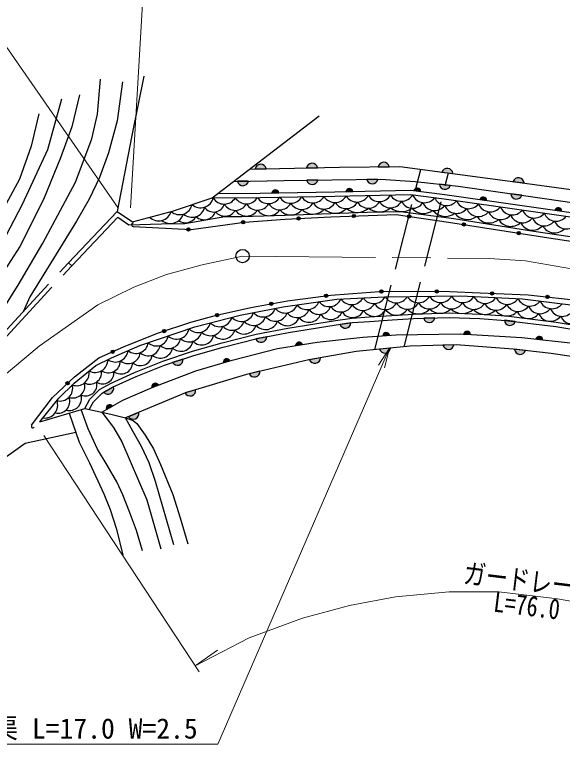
# Model space of a CAD drawing. Units: millimetres at full size, sheet at 1:1000; details may follow other scales. Extents: x 40000 to 680000, y 20000 to 380000.
# Drawn here: x 150359 to 199750, y 275397 to 342457 of the extents above; entities that cross this region are included whole.
import ezdxf
from ezdxf.enums import TextEntityAlignment as Align

# ---------------------------------------------------------------- set-up
doc = ezdxf.new("R2010")
doc.units = ezdxf.units.MM
doc.header["$LTSCALE"] = 1000
doc.linetypes.add('CHAIN', pattern=[18.5, 12, -1.5, 3.5, -1.5])
doc.linetypes.add('DASHED', pattern=[7.5, 6, -1.5])
for name, color, linetype, lineweight in [('M-BGD', 7, 'Continuous', 25), ('M-BMK', 2, 'CHAIN', 13), ('M-BMK-SRVR', 3, 'Continuous', 25), ('M-STR-HTXT', 7, 'Continuous', 13)]:
    doc.layers.add(name, color=color, linetype=linetype, lineweight=lineweight)
doc.styles.add('ＭＳ ゴシック', font='')
doc.styles.get('ＭＳ ゴシック').set_extended_font_data('MS Gothic')

# ---------------------------------------------------------------- blocks, each defined once
blk = doc.blocks.new('open_arrow')
at = {"color": 0, "linetype": 'Continuous', "lineweight": -2}
blk.add_lwpolyline([(7.5, 1.25), (0, 0), (7.5, -1.25)], dxfattribs=at)

msp = doc.modelspace()

# ---------------------------------------------------------------- hatches: boundary and pattern name
at = {"layer": 'M-BGD'}
for points in [[(172042, 328557, -0.82183), (173033, 328576)], [(176673, 328646, -0.82183), (177663, 328665)], [(183142, 328741, -0.82183), (184133, 328752)], [(188899, 328268, -0.82183), (189882, 328140)], [(171433, 327460, -0.82183), (170442, 327443)], [(177690, 327552, -0.82183), (176699, 327541)], [(183105, 327616, -0.82183), (182114, 327604)], [(195333, 327423, -0.82183), (196315, 327290)], [(174183, 326410), (173557, 326399, -0.84072)], [(180866, 326530), (180240, 326517, -0.84072)], [(186985, 326522), (186364, 326602, -0.84072)], [(189653, 327070, -0.82183), (188669, 327184)], [(192937, 325706), (192317, 325794, -0.84072)], [(196103, 326177, -0.82183), (195122, 326316)], [(199712, 324744), (199092, 324832, -0.84072)], [(175813, 324086, -0.41421), (175955, 324243, -0.41421), (176112, 324101, -1)], [(180808, 324305, -0.41421), (180953, 324460, -0.41421), (181108, 324316, -1)], [(185795, 324293, -1), (186092, 324250, -0.41421), (185922, 324123, -0.41421)], [(165872, 323102, -0.41421), (166030, 323244, -0.41421), (166172, 323086, -1)], [(170827, 323722, -1), (171124, 323764, -1)], [(190742, 323569, -1), (191039, 323523, -0.41421), (190867, 323398, -0.41421)], [(195681, 322791, -1), (195978, 322744, -0.41421), (195806, 322619, -0.41421)], [(178300, 317102, -1), (178597, 317141, -1)], [(183284, 317488, -1), (183583, 317510, -1)], [(188283, 317503, -1), (188583, 317502, -0.41421), (188433, 317353, -0.41421)], [(193279, 317335, -1), (193579, 317322, -0.41421), (193423, 317179, -0.41421)], [(173357, 316359, -1), (173652, 316415, -0.41421), (173532, 316240, -0.41421)], [(198267, 317019, -1), (198565, 316987, -0.41421), (198400, 316854, -0.41421)], [(168463, 315338, -0.41421), (168577, 315516, -0.41421), (168756, 315402, -1)], [(179707, 314531, 0.82183), (180689, 314666)], [(188256, 315118, -0.82183), (187266, 315087)], [(195520, 314788, -0.82183), (194537, 314907)], [(163681, 313881, -1), (163966, 313975, -1)], [(191479, 313620), (190854, 313655, -0.84072)], [(173088, 313414, -0.82183), (172116, 313221)], [(184178, 313549), (183554, 313505, -0.84072)], [(198001, 313147), (197379, 313218, -0.84072)], [(176314, 312711), (175696, 312614, -0.84072)], [(189987, 312693, -0.82183), (188996, 312663)], [(159049, 312003, -0.41421), (159124, 312201, -0.41421), (159323, 312126, -1)], [(184257, 312398, -0.82183), (183271, 312299)], [(196449, 312169, -0.82183), (195465, 312285)], [(165532, 311404, -0.82183), (164591, 311094)], [(169770, 311258), (169170, 311079, -0.84072)], [(177931, 311515, -0.82183), (176956, 311342)], [(172479, 310304, -0.82183), (171514, 310079)], [(155007, 309119, -0.41421), (155013, 309331, -0.41421), (155225, 309325, -1)], [(163308, 309063), (162722, 308841, -0.84072)], [(159255, 308897, -0.82183), (158385, 308422)], [(166671, 308630, -0.82183), (165723, 308342)], [(159177, 307166), (158630, 306862, -0.84072)], [(161539, 306585, -0.82183), (160625, 306202)]]:
    msp.add_hatch(color=256, dxfattribs=at).paths.add_polyline_path(points)

# ---------------------------------------------------------------- linework, layer by layer
for p, q in [((176673, 328646), (177663, 328665)), ((183142, 328741), (184133, 328752)), ((172042, 328557), (173033, 328576)), ((188899, 328268), (189882, 328140)), ((171433, 327460), (170442, 327443)), ((177690, 327552), (176699, 327541)), ((183105, 327616), (182114, 327604)), ((195333, 327423), (196315, 327290)), ((186364, 326602), (186985, 326522)), ((189653, 327070), (188669, 327184)), ((173557, 326399), (174183, 326410)), ((180240, 326517), (180866, 326530)), ((196103, 326177), (195122, 326316)), ((192317, 325794), (192937, 325706)), ((199092, 324832), (199712, 324744)), ((155210, 320091), (155505, 319822)), ((180689, 314666), (179707, 314531)), ((188256, 315118), (187266, 315087)), ((195520, 314788), (194537, 314907)), ((173088, 313414), (172116, 313221)), ((183554, 313505), (184178, 313549)), ((190854, 313655), (191479, 313620)), ((197379, 313218), (198001, 313147)), ((175696, 312614), (176314, 312711)), ((189987, 312693), (188996, 312663)), ((184257, 312398), (183271, 312299)), ((196449, 312169), (195465, 312285)), ((165532, 311404), (164591, 311094)), ((169170, 311079), (169770, 311258)), ((177931, 311515), (176956, 311342)), ((172479, 310304), (171514, 310079)), ((159255, 308897), (158385, 308422)), ((162722, 308841), (163308, 309063)), ((166671, 308630), (165723, 308342)), ((158630, 306862), (159177, 307166)), ((161539, 306585), (160625, 306202))]:
    msp.add_line(p, q, dxfattribs=at)
at = {"layer": 'M-BGD', "linetype": 'DASHED'}
for p, q in [((182845, 312257), (186988, 328518)), ((185492, 312521), (189484, 328192))]:
    msp.add_line(p, q, dxfattribs=at)
at = {"layer": 'M-BGD'}
for points in [[(148903, 315333), (150652, 318079), (152870, 321870), (155838, 327370), (157299, 331275), (157815, 333500), (158087, 336641)], [(161995, 336928), (160920, 331588), (159593, 324720)], [(160067, 336423), (159595, 332901), (158795, 329996), (158000, 327786), (157070, 325817), (155926, 323838), (154715, 321885), (151719, 317012), (151108, 315671)], [(156178, 335255), (155500, 332365), (154478, 329562), (152954, 325794), (150797, 321571), (149443, 319457), (147398, 316495), (145062, 313633), (140018, 308341)], [(154583, 334848), (153290, 330277), (151027, 325360), (148394, 320397), (146608, 317505), (144830, 315247), (142984, 313002), (141703, 311692)], [(152521, 333518), (151831, 330601), (150777, 327640), (148548, 323579), (145930, 318879), (142679, 314552), (140368, 311273)], [(160986, 323777), (164584, 324760), (168155, 325948), (177828, 333361)], [(171547, 328547), (179646, 328703), (185116, 328762), (194602, 327523), (214026, 324878)], [(170099, 327437), (174647, 327516), (183366, 327619), (186497, 327436), (190360, 326988), (198379, 325856), (214964, 323423)], [(168682, 326352), (172486, 326381), (179222, 326496), (186082, 326639), (189153, 326244), (204178, 324109), (215613, 322416)], [(168155, 325948), (172491, 325981), (179229, 326096), (186060, 326238), (189099, 325847), (204121, 323713), (215901, 321969)], [(155210, 320091), (159593, 324720), (160986, 323777)], [(160656, 323518), (163602, 323608), (165708, 323639), (169297, 324259), (170849, 324259), (174763, 324383), (182143, 324670), (185174, 324707), (189983, 324084), (197188, 322953), (203973, 321959), (211947, 320848), (220165, 319605), (222186, 319271)], [(155505, 319822), (159650, 324198), (160656, 323518)], [(161029, 323363), (166267, 323081), (171084, 323758), (174751, 324033), (178887, 324240), (184758, 324440), (189480, 323768), (198545, 322339), (205523, 321300), (222978, 318690)], [(151875, 305437), (153763, 307948), (155741, 309812), (157946, 311504), (160235, 312538), (163322, 313763), (166237, 314723), (168544, 315355), (171668, 316041), (174953, 316661), (178888, 317179), (183651, 317514), (189611, 317500), (192349, 317375), (196679, 317188), (201583, 316666), (207177, 315768), (212726, 314699), (219662, 313348), (227660, 311534), (231122, 310606)], [(152608, 305730), (154324, 307865), (155701, 309235), (157667, 310825), (159090, 311524), (161627, 312614), (166616, 314301), (170689, 315354), (174585, 316115), (179406, 316813), (183745, 317030), (190577, 317095), (196167, 316847), (203666, 315910), (209258, 314888), (220791, 312183)], [(152608, 305730), (156659, 306956), (157132, 307792), (157984, 308659), (158995, 309211), (161143, 310190), (163716, 311227), (166405, 312113), (169058, 312876), (172144, 313634), (174996, 314200), (179288, 314877), (180802, 315086), (182328, 315205), (184393, 315337), (186327, 315457), (189576, 315560), (192333, 315465), (194689, 315291), (199224, 314746), (206041, 313601), (214487, 311962)], [(157069, 306867), (157455, 307549), (158228, 308337), (159174, 308853), (161300, 309823), (163854, 310851), (166523, 311731), (169161, 312489), (172231, 313244), (175066, 313807), (179347, 314482), (180845, 314688), (182356, 314806), (184418, 314937), (186346, 315057), (189576, 315160), (192311, 315065), (194650, 314893), (199167, 314350), (205969, 313207), (213924, 311664)], [(158198, 306622), (160103, 307680), (162738, 308847), (166679, 310338), (169959, 311314), (174058, 312357), (177637, 312920), (181765, 313377), (184780, 313592), (190559, 313672), (196111, 313362), (201013, 312805), (205791, 312006), (212053, 310672)], [(210539, 309869), (206864, 310575), (202990, 311268), (198771, 311895), (195344, 312300), (190177, 312698), (186032, 312575), (181163, 312089), (176896, 311332), (171255, 310019), (165761, 308354), (160352, 306088)], [(155266, 306535), (156156, 303914), (157099, 302029), (158391, 299258), (158961, 297844), (159538, 296041), (160108, 293716)], [(161865, 294089), (161335, 295943), (160716, 297631), (160109, 299142), (159554, 300324), (158679, 301827), (157815, 303272), (156963, 305114), (156332, 306857)], [(156659, 306956), (159029, 306442), (160352, 306088), (161025, 305862), (161370, 305585), (162113, 304545), (162870, 303305), (163508, 301875), (164614, 299184), (165268, 297087), (165958, 294747)], [(158198, 306622), (159272, 305243), (160028, 303936), (162270, 298701), (163538, 294271)], [(164705, 294639), (163049, 300353), (162483, 302042), (161796, 303515), (161014, 304909), (160352, 306088)], [(122833, 277909), (133016, 287352), (148530, 301845), (151297, 303825), (155855, 304801)]]:
    msp.add_lwpolyline(points, dxfattribs=at)
at = {"layer": 'M-BGD', "linetype": 'DASHED'}
for points in [[(108156, 278118), (109666, 278807), (113772, 280960), (116916, 283045), (123177, 287727), (129103, 292983), (137944, 301299), (145357, 309526), (149331, 313750), (154784, 319642), (155210, 320091)], [(108310, 277749), (109842, 278448), (113976, 280616), (117146, 282718), (123430, 287417), (129373, 292688), (138230, 301019), (145651, 309255), (149624, 313478), (155076, 319369), (155505, 319822)]]:
    msp.add_lwpolyline(points, dxfattribs=at)
at = {"layer": 'M-BGD'}
for centre in [(175963, 324093), (180958, 324310), (185944, 324271), (166022, 323094), (170975, 323743), (190891, 323546), (195830, 322767), (178448, 317121), (183433, 317499), (188433, 317503), (193429, 317329), (173504, 316387), (198416, 317003), (168609, 315370), (163824, 313928), (159186, 312064), (155116, 309222)]:
    msp.add_circle(centre, 150, dxfattribs=at)
for centre, radius, start, end in [((172539, 328468), 505, 12.27386, 169.93205), ((177170, 328557), 505, 12.27386, 169.93205), ((183638, 328648), 505, 11.79382, 169.45201), ((189378, 328107), 505, 3.72607, 161.38426), ((170936, 327550), 505, 192.16879, 349.82698), ((177193, 327644), 505, 191.84481, 349.503), ((182608, 327708), 505, 191.84481, 349.503), ((195811, 327260), 505, 3.41689, 161.07508), ((173871, 326350), 318, 10.86834, 171.08607), ((180554, 326469), 318, 11.08546, 171.30319), ((186668, 326508), 318, 2.56478, 162.78251), ((189172, 327224), 505, 184.54522, 342.20341), ((167129, 326209), 1160, 227.94137, 347.02186), ((169254, 326545), 1160, 210.92301, 329.95263), ((171254, 326560), 1160, 210.92301, 329.95263), ((173250, 326585), 1162, 211.43938, 330.38991), ((175250, 326617), 1160, 211.46239, 330.49201), ((177250, 326651), 1160, 211.46239, 330.49201), ((179249, 326688), 1162, 211.6126, 330.56564), ((181248, 326727), 1160, 211.67951, 330.70913), ((183248, 326768), 1160, 211.67951, 330.70913), ((185255, 326794), 1159, 210.78704, 329.90668), ((187325, 326669), 1160, 203.15883, 322.18845), ((189311, 326404), 1159, 202.67951, 321.8064), ((192619, 325696), 318, 1.80558, 162.02331), ((195626, 326343), 505, 183.13779, 340.79598), ((165217, 325591), 1160, 228.88613, 347.91575), ((168303, 325667), 1000, 214.3352, 343.57941), ((170259, 325981), 1160, 210.92301, 329.95263), ((172259, 326005), 1165, 211.29805, 330.05461), ((174259, 326030), 1162, 211.46627, 330.42555), ((176259, 326062), 1160, 211.46239, 330.49201), ((178260, 326099), 1163, 211.58421, 330.48222), ((180260, 326137), 1162, 211.67191, 330.61149), ((182260, 326176), 1160, 211.67951, 330.70913), ((184258, 326200), 1151, 210.97841, 330.564), ((186250, 326096), 1092, 204.958, 328.06593), ((188241, 325965), 1154, 202.76486, 322.15246), ((190223, 325700), 1158, 202.5062, 321.65126), ((191294, 326130), 1160, 202.39964, 321.42926), ((193274, 325849), 1160, 202.39964, 321.42926), ((163338, 325032), 1160, 225.21869, 344.24831), ((166352, 325348), 1152, 228.18493, 347.69786), ((167437, 325065), 1093, 228.04371, 339.30847), ((169309, 325440), 1141, 221.8518, 327.09273), ((171263, 325525), 1220, 215.30328, 325.8112), ((173265, 325565), 1230, 216.16194, 325.46002), ((175266, 325677), 1276, 219.32457, 322.59853), ((177264, 325843), 1362, 223.71694, 318.29352), ((179262, 326011), 1454, 227.58097, 314.5939), ((181259, 326208), 1573, 231.64739, 310.68861), ((183258, 326279), 1595, 232.37935, 309.58737), ((185258, 326281), 1576, 231.36819, 305.99177), ((187237, 325949), 1414, 221.84113, 307.05236), ((189212, 325686), 1417, 217.63166, 306.90527), ((192204, 325423), 1160, 202.39964, 321.42926), ((194184, 325142), 1160, 202.39964, 321.42926), ((195254, 325568), 1160, 202.39964, 321.42926), ((197231, 325281), 1155, 202.24795, 321.58094), ((199394, 324734), 318, 1.80558, 162.02331), ((164401, 324895), 1250, 232.04521, 341.08923), ((165720, 324861), 1159, 238.68363, 328.31981), ((191195, 325434), 1435, 217.8841, 306.10898), ((193159, 325040), 1355, 214.36334, 309.46555), ((195127, 324674), 1299, 211.61297, 312.21592), ((196162, 324858), 1158, 202.32388, 321.50501), ((198137, 324583), 1163, 202.47126, 321.35675), ((199209, 325006), 1160, 202.39964, 321.42926), ((161037, 323513), 150, 86.9148, 266.9148), ((197080, 324231), 1199, 205.64258, 318.18675), ((199073, 324058), 1266, 209.67649, 314.15195), ((200118, 324299), 1160, 202.39964, 321.42926), ((176739, 317022), 1160, 218.72304, 337.75266), ((178726, 317280), 1149, 217.37903, 337.05356), ((180753, 317470), 1160, 213.34626, 332.37589), ((182751, 317569), 1160, 213.29893, 332.34578), ((184773, 317628), 1160, 211.02961, 330.05923), ((186773, 317647), 1160, 211.02961, 330.05923), ((188773, 317666), 1160, 211.02961, 330.05923), ((190792, 317654), 1162, 209.21331, 328.16526), ((192805, 317585), 1160, 207.94489, 326.97451), ((194803, 317497), 1160, 207.94489, 326.97451), ((196834, 317342), 1161, 204.29014, 323.26186), ((198830, 317107), 1160, 203.36649, 322.39611), ((172762, 316359), 1160, 221.54594, 340.57556), ((174749, 316718), 1163, 219.84759, 338.71995), ((175833, 316296), 1153, 219.02533, 338.49713), ((177806, 316564), 1135, 217.48682, 337.98121), ((179786, 316778), 1127, 214.55592, 335.53091), ((181780, 316948), 1160, 213.30458, 332.37887), ((182803, 316396), 1140, 212.16779, 332.36398), ((183779, 317007), 1140, 211.58822, 331.77836), ((184788, 316556), 1194, 215.22754, 326.99346), ((185778, 317066), 1160, 211.02961, 330.05923), ((186781, 316822), 1350, 222.72853, 318.36031), ((187778, 317085), 1160, 211.02961, 330.05923), ((188741, 316884), 1351, 225.24882, 315.09374), ((189779, 317072), 1145, 209.65462, 329.57835), ((190744, 317059), 1538, 227.15529, 310.45667), ((191781, 317034), 1147, 208.17893, 327.96791), ((192773, 316834), 1399, 222.54167, 312.98909), ((193778, 316970), 1160, 207.94489, 326.97451), ((195773, 316818), 1129, 205.19776, 326.03482), ((197765, 316649), 1153, 203.60589, 323.05167), ((199752, 316416), 1160, 203.36649, 322.39611), ((170797, 315943), 1152, 222.63554, 342.11364), ((171898, 315580), 1145, 221.75979, 341.67256), ((173860, 315963), 1148, 220.31537, 340.02552), ((176902, 315855), 1135, 217.99999, 338.50058), ((178862, 316080), 1108, 215.3238, 337.46022), ((180823, 316273), 1124, 213.35854, 334.50528), ((194756, 316566), 1277, 216.28885, 316.80409), ((196718, 316209), 1154, 206.61907, 322.31053), ((198689, 315961), 1153, 203.37474, 322.8344), ((200706, 315770), 1209, 204.73236, 321.12499), ((166884, 314966), 1169, 226.39712, 344.94903), ((168833, 315482), 1160, 224.96781, 343.99743), ((169952, 315139), 1138, 223.27058, 343.59147), ((172990, 315197), 1133, 220.64468, 341.24035), ((174943, 315551), 1136, 219.24678, 339.6835), ((180184, 314696), 505, 198.9993, 356.65749), ((187758, 315200), 505, 192.98115, 350.63934), ((195040, 314945), 505, 184.31348, 341.97167), ((164942, 314356), 1160, 229.1778, 348.20742), ((166090, 314095), 1143, 227.15135, 347.19928), ((168014, 314658), 1149, 225.24905, 344.90551), ((169127, 314330), 1129, 223.84378, 344.67008), ((171053, 314787), 1126, 222.07568, 343.06796), ((191163, 313583), 318, 6.69917, 166.9169), ((163138, 313637), 1057, 226.01591, 351.36931), ((164223, 313454), 1108, 227.63382, 349.7514), ((167216, 313810), 1128, 225.66233, 346.58608), ((172583, 313414), 505, 202.3934, 0.05159), ((183870, 313473), 318, 13.96486, 174.18259), ((197684, 313128), 318, 3.40102, 163.61875), ((161281, 313043), 1135, 231.10978, 351.58679), ((162393, 312798), 1096, 228.63585, 351.48746), ((165337, 313218), 1112, 226.99651, 348.85556), ((176013, 312609), 318, 18.83072, 179.04845), ((189489, 312776), 505, 192.8769, 350.53509), ((159425, 312287), 1150, 233.99445, 353.59812), ((160568, 312098), 1108, 231.54575, 353.67487), ((163494, 312582), 1099, 228.05131, 350.70242), ((183755, 312446), 505, 196.87216, 354.53035), ((195968, 312324), 505, 184.42845, 342.08664), ((157615, 311328), 1135, 240.92302, 1.42075), ((158790, 311257), 1100, 236.20988, 358.81017), ((161695, 311885), 1071, 229.14248, 353.55614), ((165031, 311342), 505, 209.40672, 7.06491), ((169486, 311116), 318, 26.47115, 186.68889), ((177426, 311525), 505, 201.2321, 358.89029), ((159942, 311114), 1052, 232.23699, 357.88996), ((155931, 310147), 1148, 249.78476, 9.53023), ((157127, 310194), 1062, 243.02594, 8.07262), ((158291, 310181), 1011, 237.24741, 5.71018), ((171975, 310287), 505, 204.27092, 1.92911), ((155593, 308977), 1087, 251.07197, 14.45035), ((156754, 309098), 1017, 245.17347, 13.21991), ((163034, 308901), 318, 30.60787, 190.82561), ((154433, 308760), 1144, 255.76485, 15.70736), ((158773, 308746), 505, 219.79549, 17.45368), ((166169, 308580), 505, 208.02914, 5.68733), ((154253, 307568), 1057, 255.78055, 21.1033), ((155271, 307856), 1103, 254.37864, 16.7988), ((153066, 307240), 1160, 261.69559, 20.72521), ((158930, 306966), 318, 38.94619, 199.16392), ((161044, 306484), 505, 213.90341, 11.5616), ((151995, 305347), 150, 143.06307, 323.06307)]:
    msp.add_arc(centre, radius, start, end, dxfattribs=at)
at = {"layer": 'M-BMK'}
msp.add_lwpolyline([(95350, 258911), (130012, 290310), (144299, 305306), (148782, 309426), (152554, 312565), (157851, 316301), (161089, 317901), (164055, 319019), (167260, 319909), (170913, 320695), (193160, 320474), (196439, 320254), (268482, 307848), (366013, 291305), (376522, 289335), (387363, 286403), (394334, 284376), (399022, 282006), (406402, 277221), (411952, 272712), (417000, 268011)], dxfattribs=at)
at = {"layer": 'M-BMK-SRVR'}
msp.add_circle((170913, 320695), 600, dxfattribs=at)
at = {"layer": 'M-STR-HTXT'}
for p, q in [((160805, 325042), (161979, 345244)), ((159663, 325082), (149003, 340381)), ((152963, 304500), (166989, 283196)), ((166634, 283735), (168638, 285153))]:
    msp.add_line(p, q, dxfattribs=at)
for points in [[(184168, 312389), (168666, 276659), (144610, 276659)], [(166634, 283735), (171512, 286251), (176314, 288016), (180561, 289168), (184703, 289941), (189553, 290394), (194032, 290406), (199328, 289760), (221538, 285835)]]:
    msp.add_lwpolyline(points, dxfattribs=at)

# ---------------------------------------------------------------- block references
at = {"layer": 'M-STR-HTXT', "xscale": 240, "yscale": 240, "rotation": 246.5}
msp.add_blockref('open_arrow', (184168, 312389), dxfattribs=at)

# ---------------------------------------------------------------- texts
at = {"layer": 'M-STR-HTXT', "style": 'ＭＳ ゴシック', "width": 0.8}
msp.add_text('ガードレール', height=1833, rotation=353.04, dxfattribs=at).set_placement((196661, 289929), align=Align.BOTTOM_CENTER)
msp.add_text('L=76.0', height=1833, rotation=353.04, dxfattribs=at).set_placement((196680, 290083), align=Align.TOP_CENTER)
at = {"layer": 'M-STR-HTXT', "style": 'ＭＳ ゴシック'}
msp.add_text('函渠 L=17.0 W=2.5', height=1833, dxfattribs=at).set_placement((166860, 276609), align=Align.BOTTOM_RIGHT)

doc.saveas('drawing.dxf')
